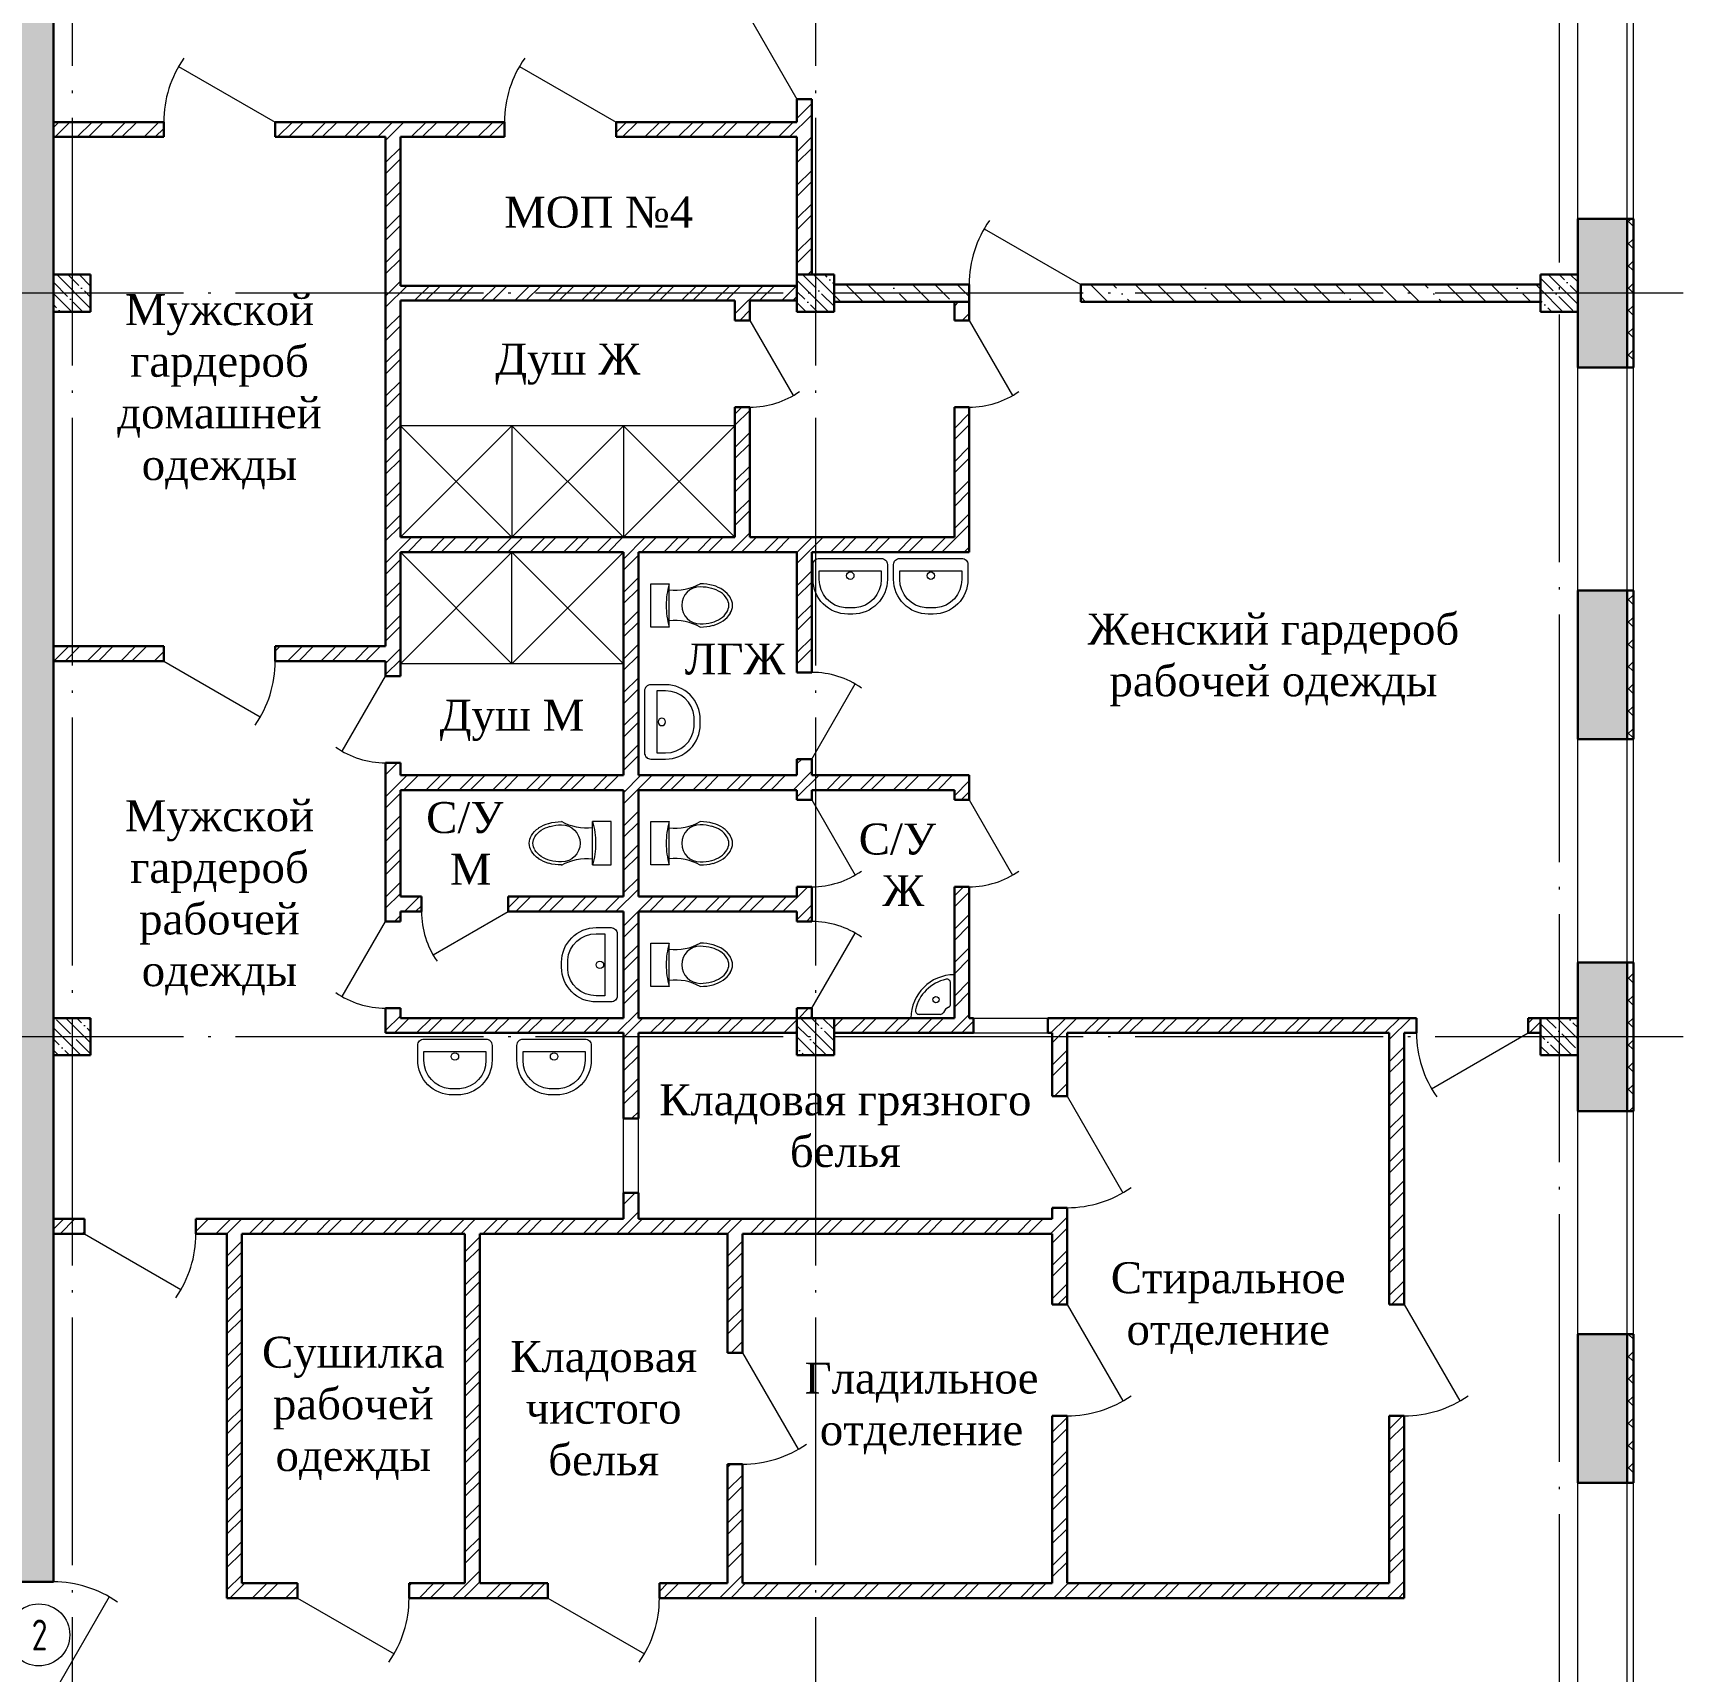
# Model space of a CAD drawing. Extents: x -965262 to 1142518, y -357520 to 71675.
# Drawn here: x -541092 to -527777, y -216479 to -203253 of the extents above; entities that cross this region are included whole.
import ezdxf

# ---------------------------------------------------------------- set-up
doc = ezdxf.new("R2010")
doc.units = 0
doc.header["$LTSCALE"] = 10
doc.linetypes.add('DOTE', pattern=[2.42, 2, -0.2, 0.02, -0.2])
doc.layers.get('0').update_dxf_attribs({"linetype": 'CONTINUOUS', "lineweight": 30})
doc.layers.add('DOTE', color=7, linetype='DOTE', lineweight=9)
doc.styles.get("Standard").update_dxf_attribs({"font": 'isocpeur.ttf', "height": 300})
pattern_1 = [(135, (-631849.92, -214472.12), (-89.80256, -89.80256), []), (135, (-631849.92, -214382.32), (-89.80256, -89.80256), [158.75, -31.75, 0, -31.75])]
pattern_2 = [(135, (-631849.92, -214472.12), (-89.80256, -89.80256), []), (225, (-631849.92, -214472.12), (89.80256, -89.80256), [])]

# ---------------------------------------------------------------- blocks, each defined once
blk = doc.blocks.new('Sink60x45')
at = {"lineweight": 0}
for points in [[(0, -25), (0, 25, -0.414214), (5, 30), (17, 30, -0.414214), (45, 2), (45, -2, -0.414214), (17, -30), (5, -30, -0.414214)], [(10, -25), (10, 25), (17, 25, -0.394978), (40, 4), (40, -4, -0.394978), (17, -25)]]:
    blk.add_lwpolyline(points, format="xyb", close=True, dxfattribs=at)
blk.add_circle((14, 0), 3, dxfattribs=at)
blk = doc.blocks.new('toylet')
at = {"color": 7, "lineweight": 0}
for p, q in [((-81981.65, 9745.6), (-81980.15, 9745.6)), ((-81981.65, 9742.1), (-81981.65, 9745.6)), ((-81980.15, 9743.85), (-81980.15, 9745.6)), ((-81980.15, 9742.1), (-81980.15, 9743.85)), ((-81980.15, 9742.1), (-81981.65, 9742.1))]:
    blk.add_line(p, q, dxfattribs=at)
for centre, radius, start, end in [((-81974.15, 9743.85), 6.25, 163.7398, 171.8699), ((-81979.68, 9749.22), 4.15, 263.4312, 299.1886), ((-81977.65, 9743.85), 1.5, 90, 270), ((-81977.65, 9741.75), 3.85, 74.4217, 90), ((-81977.65, 9741.83), 3.51, 74.883, 90), ((-81977.38, 9742.82), 2.49, 56.8887, 74.883), ((-81977.36, 9742.78), 2.78, 56.0564, 74.4217), ((-81974.15, 9743.85), 6.25, 171.8699, 180), ((-81974.15, 9743.85), 6.25, 180, 188.1301), ((-81976.97, 9743.45), 1.74, 32.4208, 56.8887), ((-81976.92, 9743.43), 1.99, 31.6083, 56.0564), ((-81976.35, 9743.85), 1, 360, 32.4208), ((-81976.35, 9743.85), 1, 327.5792, 360), ((-81976.25, 9743.85), 1.2, 360, 31.6083), ((-81976.25, 9743.85), 1.2, 328.3917, 360), ((-81974.15, 9743.85), 6.25, 188.1301, 196.2602), ((-81979.68, 9738.47), 4.15, 60.8114, 96.5688), ((-81977.65, 9745.86), 3.51, 270, 285.117), ((-81977.38, 9744.87), 2.49, 285.117, 303.1113), ((-81977.36, 9744.91), 2.78, 285.5783, 303.9436), ((-81976.97, 9744.24), 1.74, 303.1113, 327.5792), ((-81976.92, 9744.26), 1.99, 303.9436, 328.3917), ((-81977.65, 9745.95), 3.85, 270, 285.5783)]:
    blk.add_arc(centre, radius, start, end, dxfattribs=at)

msp = doc.modelspace()

# ---------------------------------------------------------------- hatches: boundary and pattern name
at = {"lineweight": 15}
h = msp.add_hatch(dxfattribs=at)
h.set_pattern_fill('ANSI35', color=256, scale=40, style=0)
h.set_pattern_definition([(45, (-963507.88, -163353.68), (-179.60512, 179.60512), []), (45, (-963328.27, -163353.68), (-179.60512, 179.60512), [317.5, -63.5, 0, -63.5])])
h.paths.add_polyline_path([(-540227.1, -198802.1), (-540492.1, -198802.1), (-540492.1, -199202.1), (-540227.1, -199202.1)], flags=17)
h.paths.add_polyline_path([(-539327.1, -198802.1), (-539592.1, -198802.1), (-539592.1, -199202.1), (-539327.1, -199202.1)])
h.paths.add_polyline_path([(-537177.4, -223502.1), (-538377.4, -223502.1), (-538377.4, -223902.1), (-537177.4, -223902.1)])
h.paths.add_polyline_path([(-534177.4, -223502.1), (-534777.4, -223502.1), (-534777.4, -223902.1), (-534177.4, -223902.1)])
h.paths.add_polyline_path([(-540177.4, -223502.1), (-540777.4, -223502.1), (-540777.4, -223902.1), (-540177.4, -223902.1)])
h.paths.add_polyline_path([(-540777.4, -223502.1), (-540927.4, -223502.1), (-540927.4, -223352.1), (-541307.4, -223352.1), (-541307.4, -223902.1), (-540777.4, -223902.1)])
h.paths.add_polyline_path([(-540927.4, -205352.1), (-541307.4, -205352.1), (-541307.4, -211352.1), (-540927.4, -211352.1)])
h.paths.add_polyline_path([(-528227.4, -223352.1), (-528627.4, -223352.1), (-528627.4, -223502.1), (-528777.4, -223502.1), (-528777.4, -223902.1), (-528227.4, -223902.1)])
h.paths.add_polyline_path([(-528227.4, -222752.3), (-528627.4, -222752.3), (-528627.4, -223352.1), (-528227.4, -223352.1)])
h.paths.add_polyline_path([(-528227.4, -219752.3), (-528627.4, -219752.3), (-528627.4, -220952.3), (-528227.4, -220952.3)])
h.paths.add_polyline_path([(-528227.4, -217352.1), (-528627.4, -217352.1), (-528627.4, -217952.3), (-528227.4, -217952.3)])
h.paths.add_polyline_path([(-528227.4, -216752.3), (-528627.4, -216752.3), (-528627.4, -217352.1), (-528227.4, -217352.1)])
h.paths.add_polyline_path([(-528227.4, -213752.3), (-528627.4, -213752.3), (-528627.4, -214952.3), (-528227.4, -214952.3)])
h.paths.add_polyline_path([(-528227.4, -211352.1), (-528627.4, -211352.1), (-528627.4, -211952.3), (-528227.4, -211952.3)])
h.paths.add_polyline_path([(-528227.4, -210752.3), (-528627.4, -210752.3), (-528627.4, -211352.1), (-528227.4, -211352.1)])
h.paths.add_polyline_path([(-528227.4, -207752.3), (-528627.4, -207752.3), (-528627.4, -208952.3), (-528227.4, -208952.3)])
h.paths.add_polyline_path([(-528227.4, -205352.1), (-528627.4, -205352.1), (-528627.4, -205952.3), (-528227.4, -205952.3)])
h.paths.add_polyline_path([(-528227.4, -204752.3), (-528627.4, -204752.3), (-528627.4, -205352.1), (-528227.4, -205352.1)])
h.paths.add_polyline_path([(-528227.4, -201752.3), (-528627.4, -201752.3), (-528627.4, -202952.3), (-528227.4, -202952.3)])
h.paths.add_polyline_path([(-528227.4, -199352.1), (-528627.4, -199352.1), (-528627.4, -199952.3), (-528227.4, -199952.3)])
h.paths.add_polyline_path([(-528227.4, -198802.1), (-528777.4, -198802.1), (-528777.4, -199202.1), (-528627.4, -199202.1), (-528627.4, -199352.1), (-528227.4, -199352.1)])
h.paths.add_polyline_path([(-528777.4, -198802.1), (-529378.2, -198802.1), (-529378.2, -199202.1), (-528777.4, -199202.1)])
h.paths.add_polyline_path([(-531178.2, -198802.1), (-532378.2, -198802.1), (-532378.2, -199202.1), (-531178.2, -199202.1)])
h.paths.add_polyline_path([(-534178.2, -198802.1), (-534777.4, -198802.1), (-534777.4, -199202.1), (-534178.2, -199202.1)])
h.paths.add_polyline_path([(-534777.4, -198802.1), (-539327.1, -198802.1), (-539327.1, -199202.1), (-534777.4, -199202.1)])
h.paths.add_polyline_path([(-540227.1, -198802.1), (-540777.4, -198802.1), (-540777.4, -199202.1), (-540227.1, -199202.1)])
h.paths.add_polyline_path([(-540777.4, -198802.1), (-541307.4, -198802.1), (-541307.4, -199352.1), (-540927.4, -199352.1), (-540927.4, -199202.1), (-540777.4, -199202.1)])
h.paths.add_polyline_path([(-540927.4, -199352.1), (-541307.4, -199352.1), (-541307.4, -205352.1), (-540927.4, -205352.1)])
h.paths.add_polyline_path([(-534777.4, -223502.1), (-535377.4, -223502.1), (-535377.4, -223902.1), (-534777.4, -223902.1)])
h.paths.add_polyline_path([(-531177.4, -223902.1), (-531177.4, -223502.1), (-532377.4, -223502.1), (-532377.4, -223902.1)])
h.paths.add_polyline_path([(-529377.4, -223502.1), (-529377.4, -223902.1), (-528777.4, -223902.1), (-528777.4, -223502.1)])
h.paths.add_polyline_path([(-541307.4, -215752), (-540927.4, -215751.9), (-540927.4, -211352.1), (-541307.4, -211352.1)])
h.paths.add_polyline_path([(-540927.4, -216651.9), (-541307.4, -216652.1), (-541307.4, -217352.1), (-540927.4, -217352.1)])
h.paths.add_polyline_path([(-540927.4, -218931.7), (-541307.4, -218931.7), (-541307.4, -223352.1), (-540927.4, -223352.1)])
h.paths.add_polyline_path([(-541307.4, -218031.7), (-540927.4, -218031.7), (-540927.4, -217352.1), (-541307.4, -217352.1)])
h.paths.add_polyline_path([(-537177.4, -199202.1), (-535377.4, -199202.1), (-535377.4, -198802.1), (-537177.4, -198802.1)])
h = msp.add_hatch(dxfattribs=at)
h.set_pattern_fill('ANSI32', color=1, scale=20, style=0)
h.set_pattern_definition([(45, (-1378181, -304977.83), (-134.70384, 134.70384), []), (45, (-1378091.2, -304977.83), (-134.70384, 134.70384), [])])
h.paths.add_polyline_path([(-536377.4, -217292.1), (-536486.2, -217292.1), (-536486.2, -217412.1), (-536377.4, -217412.1)], flags=17)
h.paths.add_polyline_path([(-528927.4, -205282.1), (-532637.4, -205282.1), (-532637.4, -205422.1), (-528927.4, -205422.1)], flags=17)
h.paths.add_polyline_path([(-533537.4, -205282.1), (-534627.4, -205282.1), (-534627.4, -205422.1), (-533537.4, -205422.1)], flags=16)
h.paths.add_polyline_path([(-533857.4, -217282.1), (-534627.4, -217282.1), (-534627.4, -217422.1), (-533857.4, -217422.1)], flags=17)
h.paths.add_polyline_path([(-530902.4, -217282.1), (-532957.4, -217282.1), (-532957.4, -217422.1), (-530902.4, -217422.1)], flags=17)
h.paths.add_polyline_path([(-528927.4, -217282.1), (-530002.4, -217282.1), (-530002.4, -217422.1), (-528927.4, -217422.1)], flags=17)
h.paths.add_polyline_path([(-534807.4, -211122.1), (-534927.4, -211122.1), (-534927.4, -211202.1), (-534807.4, -211202.1)], flags=17)
h.paths.add_polyline_path([(-540037.4, -203972.1), (-540927.4, -203972.1), (-540927.4, -204092.1), (-540037.4, -204092.1)])
h.paths.add_polyline_path([(-537287.4, -203972.1), (-539137.4, -203972.1), (-539137.4, -204092.1), (-538247.4, -204092.1), (-538247.4, -208202.1), (-539137.4, -208202.1), (-539137.4, -208322.1), (-538247.4, -208322.1), (-538247.4, -208442.1), (-538127.4, -208442.1), (-538127.4, -207442.1), (-536327.4, -207442.1), (-536327.4, -209242.1), (-538127.4, -209242.1), (-538127.4, -209142.1), (-538247.4, -209142.1), (-538247.4, -210422.1), (-538127.4, -210422.1), (-538127.4, -210342.1), (-537957.4, -210342.1), (-537957.4, -210222.1), (-538127.4, -210222.1), (-538127.4, -209362.1), (-536327.4, -209362.1), (-536327.4, -210222.1), (-537257.4, -210222.1), (-537257.4, -210342.1), (-536327.4, -210342.1), (-536327.4, -211202.1), (-538127.4, -211202.1), (-538127.4, -211122.1), (-538247.4, -211122.1), (-538247.4, -211322.1), (-536327.4, -211322.1), (-536327.4, -212012.1), (-536207.4, -212012.1), (-536207.4, -211322.1), (-534927.4, -211322.1), (-534927.4, -211202.1), (-536207.4, -211202.1), (-536207.4, -210342.1), (-534927.4, -210342.1), (-534927.4, -210422.1), (-534807.4, -210422.1), (-534807.4, -210142.1), (-534927.4, -210142.1), (-534927.4, -210222.1), (-536207.4, -210222.1), (-536207.4, -209362.1), (-534927.4, -209362.1), (-534927.4, -209442.1), (-534807.4, -209442.1), (-534807.4, -209362.1), (-533657.4, -209362.1), (-533657.4, -209442.1), (-533537.4, -209442.1), (-533537.4, -209242.1), (-534807.4, -209242.1), (-534807.4, -209112.1), (-534927.4, -209112.1), (-534927.4, -209242.1), (-536207.4, -209242.1), (-536207.4, -207442.1), (-534927.4, -207442.1), (-534927.4, -208412.1), (-534807.4, -208412.1), (-534807.4, -207442.1), (-533537.4, -207442.1), (-533537.4, -206272.1), (-533657.4, -206272.1), (-533657.4, -207322.1), (-535307.4, -207322.1), (-535307.4, -206272.1), (-535427.4, -206272.1), (-535427.4, -207322.1), (-538127.4, -207322.1), (-538127.4, -205412.1), (-535427.4, -205412.1), (-535427.4, -205572.1), (-535307.4, -205572.1), (-535307.4, -205412.1), (-534927.4, -205412.1), (-534927.4, -205292.1), (-538127.4, -205292.1), (-538127.4, -204092.1), (-537287.4, -204092.1)])
h.paths.add_polyline_path([(-540037.4, -208202.1), (-540927.4, -208202.1), (-540927.4, -208322.1), (-540037.4, -208322.1)])
h.paths.add_polyline_path([(-533502.4, -211202.1), (-533537.4, -211202.1), (-533537.4, -210142.1), (-533657.4, -210142.1), (-533657.4, -211202.1), (-534627.4, -211202.1), (-534627.4, -211322.1), (-533502.4, -211322.1)])
h.paths.add_polyline_path([(-529927.4, -211202.1), (-532902.4, -211202.1), (-532902.4, -211322.1), (-532867.4, -211322.1), (-532867.4, -211832.1), (-532747.4, -211832.1), (-532747.4, -211322.1), (-530147.4, -211322.1), (-530147.4, -213512.1), (-530027.4, -213512.1), (-530027.4, -211322.1), (-529927.4, -211322.1)])
h.paths.add_polyline_path([(-528927.4, -211202.1), (-529027.4, -211202.1), (-529027.4, -211322.1), (-528927.4, -211322.1)])
h.paths.add_polyline_path([(-532747.4, -212732.1), (-532867.4, -212732.1), (-532867.4, -212822.1), (-536207.4, -212822.1), (-536207.4, -212612.1), (-536327.4, -212612.1), (-536327.4, -212822.1), (-539777.4, -212822.1), (-539777.4, -212942.1), (-539527.4, -212942.1), (-539527.4, -215882.1), (-538957.4, -215882.1), (-538957.4, -215762.1), (-539407.4, -215762.1), (-539407.4, -212942.1), (-537607.4, -212942.1), (-537607.4, -215762.1), (-538057.4, -215762.1), (-538057.4, -215882.1), (-536937.4, -215882.1), (-536937.4, -215762.1), (-537487.4, -215762.1), (-537487.4, -212942.1), (-535487.4, -212942.1), (-535487.4, -213902.1), (-535367.4, -213902.1), (-535367.4, -212942.1), (-532867.4, -212942.1), (-532867.4, -213512.1), (-532747.4, -213512.1)])
h.paths.add_polyline_path([(-540677.4, -212822.1), (-540927.4, -212822.1), (-540927.4, -212942.1), (-540677.4, -212942.1)])
h.paths.add_polyline_path([(-530027.4, -214412.1), (-530147.4, -214412.1), (-530147.4, -215762.1), (-532747.4, -215762.1), (-532747.4, -214412.1), (-532867.4, -214412.1), (-532867.4, -215762.1), (-535367.4, -215762.1), (-535367.4, -214802.1), (-535487.4, -214802.1), (-535487.4, -215762.1), (-536037.4, -215762.1), (-536037.4, -215882.1), (-530027.4, -215882.1)])
h.paths.add_polyline_path([(-537717.4, -217502.1), (-537837.4, -217502.1), (-537837.4, -223202.1), (-537717.4, -223202.1)])
h.paths.add_polyline_path([(-537927.4, -217292.1), (-540627.4, -217292.1), (-540627.4, -217412.1), (-537927.4, -217412.1)])
h.paths.add_polyline_path([(-536377.4, -217292.1), (-537627.4, -217292.1), (-537627.4, -217412.1), (-536377.4, -217412.1)])
h.paths.add_polyline_path([(-534927.4, -217292.1), (-535177.4, -217292.1), (-535177.4, -217412.1), (-534927.4, -217412.1)])
h.paths.add_polyline_path([(-533857.4, -217282.1), (-534627.4, -217282.1), (-534627.4, -217422.1), (-533857.4, -217422.1)], flags=17)
h.paths.add_polyline_path([(-534717.4, -217502.1), (-534837.4, -217502.1), (-534837.4, -223202.1), (-534717.4, -223202.1)])
h.paths.add_polyline_path([(-530902.4, -217282.1), (-532957.4, -217282.1), (-532957.4, -217422.1), (-530902.4, -217422.1)], flags=17)
h.paths.add_polyline_path([(-531977.4, -217422.1), (-532097.4, -217422.1), (-532097.4, -223502.1), (-531977.4, -223502.1)])
h.paths.add_polyline_path([(-528927.4, -217282.1), (-530002.4, -217282.1), (-530002.4, -217422.1), (-528927.4, -217422.1)], flags=17)
h.paths.add_polyline_path([(-534807.4, -199502.1), (-534927.4, -199502.1), (-534927.4, -202887.1), (-534807.4, -202887.1)])
h.paths.add_polyline_path([(-534807.4, -203787.1), (-534927.4, -203787.1), (-534927.4, -203972.1), (-536387.4, -203972.1), (-536387.4, -204092.1), (-534927.4, -204092.1), (-534927.4, -205202.1), (-534807.4, -205202.1)])
h.paths.add_polyline_path([(-528927.4, -205282.1), (-532637.4, -205282.1), (-532637.4, -205422.1), (-528927.4, -205422.1)], flags=17)
h.paths.add_polyline_path([(-533537.4, -205282.1), (-534627.4, -205282.1), (-534627.4, -205422.1), (-533537.4, -205422.1)], flags=17)
h.paths.add_polyline_path([(-533537.4, -205422.1), (-533657.4, -205422.1), (-533657.4, -205572.1), (-533537.4, -205572.1)], flags=17)
h = msp.add_hatch(dxfattribs=at)
h.set_pattern_fill('ANSI37', color=256, scale=40, angle=90, style=0)
h.set_pattern_definition(pattern_2)
h.paths.add_polyline_path([(-528177.4, -204752.1), (-528227.4, -204752.1), (-528227.4, -205952.3), (-528177.4, -205952.3)])
h = msp.add_hatch(dxfattribs=at)
h.set_pattern_fill('ANSI35', color=256, scale=20, angle=90, style=0)
h.set_pattern_definition(pattern_1)
h.paths.add_polyline_path([(-540777.4, -205202.1), (-540927.4, -205202.1), (-540927.4, -205352.1), (-540777.4, -205352.1)])
h.paths.add_polyline_path([(-540777.4, -205352.1), (-540927.4, -205352.1), (-540927.4, -205502.1), (-540777.4, -205502.1)])
h.paths.add_polyline_path([(-540627.4, -205352.1), (-540777.4, -205352.1), (-540777.4, -205502.1), (-540627.4, -205502.1)])
h.paths.add_polyline_path([(-540627.4, -205202.1), (-540777.4, -205202.1), (-540777.4, -205352.1), (-540627.4, -205352.1)])
h = msp.add_hatch(dxfattribs=at)
h.set_pattern_fill('ANSI35', color=256, scale=20, angle=90, style=0)
h.set_pattern_definition(pattern_1)
h.paths.add_polyline_path([(-534777.4, -205202.1), (-534927.4, -205202.1), (-534927.4, -205352.1), (-534777.4, -205352.1)])
h.paths.add_polyline_path([(-534777.4, -205352.1), (-534927.4, -205352.1), (-534927.4, -205502.1), (-534777.4, -205502.1)])
h.paths.add_polyline_path([(-534627.4, -205352.1), (-534777.4, -205352.1), (-534777.4, -205502.1), (-534627.4, -205502.1)])
h.paths.add_polyline_path([(-534627.4, -205202.1), (-534777.4, -205202.1), (-534777.4, -205352.1), (-534627.4, -205352.1)])
h = msp.add_hatch(dxfattribs=at)
h.set_pattern_fill('ANSI35', color=256, scale=40, angle=90)
h.set_pattern_definition([(135, (-631849.92, -214472.12), (-179.6051, -179.6051), []), (135, (-631849.92, -214292.52), (-179.6051, -179.6051), [317.5, -63.5, 0, -63.5])])
h.paths.add_polyline_path([(-534627.4, -205282.1), (-534627.4, -205422.1), (-533537.4, -205422.1), (-533537.4, -205282.1)])
h.paths.add_polyline_path([(-532637.4, -205282.1), (-532637.4, -205422.1), (-528927.4, -205422.1), (-528927.4, -205282.1)])
h = msp.add_hatch(dxfattribs=at)
h.set_pattern_fill('ANSI35', color=256, scale=20, angle=90, style=0)
h.set_pattern_definition(pattern_1)
h.paths.add_polyline_path([(-528777.4, -205202.1), (-528927.4, -205202.1), (-528927.4, -205352.1), (-528777.4, -205352.1)])
h.paths.add_polyline_path([(-528777.4, -205352.1), (-528927.4, -205352.1), (-528927.4, -205502.1), (-528777.4, -205502.1)])
h.paths.add_polyline_path([(-528627.4, -205352.1), (-528777.4, -205352.1), (-528777.4, -205502.1), (-528627.4, -205502.1)])
h.paths.add_polyline_path([(-528627.4, -205202.1), (-528777.4, -205202.1), (-528777.4, -205352.1), (-528627.4, -205352.1)])
h = msp.add_hatch(dxfattribs=at)
h.set_pattern_fill('ANSI37', color=256, scale=40, angle=90, style=0)
h.set_pattern_definition(pattern_2)
h.paths.add_polyline_path([(-528177.4, -207752.1), (-528227.4, -207752.1), (-528227.4, -208952.3), (-528177.4, -208952.3)])
h = msp.add_hatch(dxfattribs=at)
h.set_pattern_fill('ANSI37', color=256, scale=40, angle=90, style=0)
h.set_pattern_definition(pattern_2)
h.paths.add_polyline_path([(-528177.4, -210752.1), (-528227.4, -210752.1), (-528227.4, -211952.3), (-528177.4, -211952.3)])
h = msp.add_hatch(dxfattribs=at)
h.set_pattern_fill('ANSI35', color=256, scale=20, angle=90, style=0)
h.set_pattern_definition(pattern_1)
h.paths.add_polyline_path([(-540777.4, -211202.1), (-540927.4, -211202.1), (-540927.4, -211352.1), (-540777.4, -211352.1)])
h.paths.add_polyline_path([(-540777.4, -211352.1), (-540927.4, -211352.1), (-540927.4, -211502.1), (-540777.4, -211502.1)])
h.paths.add_polyline_path([(-540627.4, -211352.1), (-540777.4, -211352.1), (-540777.4, -211502.1), (-540627.4, -211502.1)])
h.paths.add_polyline_path([(-540627.4, -211202.1), (-540777.4, -211202.1), (-540777.4, -211352.1), (-540627.4, -211352.1)])
h = msp.add_hatch(dxfattribs=at)
h.set_pattern_fill('ANSI35', color=256, scale=20, angle=90, style=0)
h.set_pattern_definition(pattern_1)
h.paths.add_polyline_path([(-534777.4, -211202.1), (-534927.4, -211202.1), (-534927.4, -211352.1), (-534777.4, -211352.1)])
h.paths.add_polyline_path([(-534777.4, -211352.1), (-534927.4, -211352.1), (-534927.4, -211502.1), (-534777.4, -211502.1)])
h.paths.add_polyline_path([(-534627.4, -211352.1), (-534777.4, -211352.1), (-534777.4, -211502.1), (-534627.4, -211502.1)])
h.paths.add_polyline_path([(-534627.4, -211202.1), (-534777.4, -211202.1), (-534777.4, -211352.1), (-534627.4, -211352.1)])
h = msp.add_hatch(dxfattribs=at)
h.set_pattern_fill('ANSI35', color=256, scale=20, angle=90, style=0)
h.set_pattern_definition(pattern_1)
h.paths.add_polyline_path([(-528777.4, -211202.1), (-528927.4, -211202.1), (-528927.4, -211352.1), (-528777.4, -211352.1)])
h.paths.add_polyline_path([(-528777.4, -211352.1), (-528927.4, -211352.1), (-528927.4, -211502.1), (-528777.4, -211502.1)])
h.paths.add_polyline_path([(-528627.4, -211352.1), (-528777.4, -211352.1), (-528777.4, -211502.1), (-528627.4, -211502.1)])
h.paths.add_polyline_path([(-528627.4, -211202.1), (-528777.4, -211202.1), (-528777.4, -211352.1), (-528627.4, -211352.1)])
h = msp.add_hatch(dxfattribs=at)
h.set_pattern_fill('ANSI37', color=256, scale=40, angle=90, style=0)
h.set_pattern_definition(pattern_2)
h.paths.add_polyline_path([(-528177.4, -213752.1), (-528227.4, -213752.1), (-528227.4, -214952.3), (-528177.4, -214952.3)])

# ---------------------------------------------------------------- linework, layer by layer
at = {"lineweight": 30}
for p, q in [((-540927.4, -215751.9, -4711.1), (-540927.4, -199202.1, -4711.1)), ((-528627.4, -204752.3, -4711.1), (-528627.4, -205952.3, -4711.1)), ((-528177.4, -204752.3, -2902.6), (-528627.4, -204752.3, -4711.1)), ((-528227.4, -205952.3, -4711.1), (-528227.4, -204752.3, -4711.1)), ((-540927.4, -205202.1, -4711.1), (-540927.4, -205502.1, -4711.1)), ((-540627.4, -205202.1, -4711.1), (-540927.4, -205202.1, -4711.1)), ((-540627.4, -205502.1, -4711.1), (-540627.4, -205202.1, -4711.1)), ((-534927.4, -205202.1, -4711.1), (-534927.4, -205502.1, -4711.1)), ((-534627.4, -205202.1, -4711.1), (-534927.4, -205202.1, -4711.1)), ((-534927.4, -205202.1, -4711.1), (-534927.4, -205502.1, -4711.1)), ((-534627.4, -205202.1, -4711.1), (-534927.4, -205202.1, -4711.1)), ((-534627.4, -205502.1, -4711.1), (-534627.4, -205202.1, -4711.1)), ((-534627.4, -205502.1, -4711.1), (-534627.4, -205202.1, -4711.1)), ((-528927.4, -205202.1, -4711.1), (-528927.4, -205502.1, -4711.1)), ((-528627.4, -205202.1, -4711.1), (-528927.4, -205202.1, -4711.1)), ((-528627.4, -205502.1, -4711.1), (-528627.4, -205202.1, -4711.1)), ((-540927.4, -205502.1, -4711.1), (-540627.4, -205502.1, -4711.1)), ((-534927.4, -205502.1, -4711.1), (-534627.4, -205502.1, -4711.1)), ((-534927.4, -205502.1, -4711.1), (-534627.4, -205502.1, -4711.1)), ((-528927.4, -205502.1, -4711.1), (-528627.4, -205502.1, -4711.1)), ((-528627.4, -205952.3, -4711.1), (-528177.4, -205952.3, -2902.6)), ((-528627.4, -207752.3, -4711.1), (-528627.4, -208952.3, -4711.1)), ((-528177.4, -207752.3, -2902.6), (-528627.4, -207752.3, -4711.1)), ((-528227.4, -208952.3, -4711.1), (-528227.4, -207752.3, -4711.1)), ((-528627.4, -208952.3, -4711.1), (-528177.4, -208952.3, -4711.1)), ((-528627.4, -210752.3, -4711.1), (-528627.4, -211952.3, -4711.1)), ((-528177.4, -210752.3, -2902.6), (-528627.4, -210752.3, -4711.1)), ((-528227.4, -211952.3, -4711.1), (-528227.4, -210752.3, -4711.1)), ((-540927.4, -211202.1, -4711.1), (-540927.4, -211502.1, -4711.1)), ((-540627.4, -211202.1, -4711.1), (-540927.4, -211202.1, -4711.1)), ((-540627.4, -211502.1, -4711.1), (-540627.4, -211202.1, -4711.1)), ((-534927.4, -211202.1, -4711.1), (-534927.4, -211502.1, -4711.1)), ((-534627.4, -211202.1, -4711.1), (-534927.4, -211202.1, -4711.1)), ((-534627.4, -211502.1, -4711.1), (-534627.4, -211202.1, -4711.1)), ((-528927.4, -211202.1, -4711.1), (-528927.4, -211502.1, -4711.1)), ((-528627.4, -211202.1, -4711.1), (-528927.4, -211202.1, -4711.1)), ((-528627.4, -211502.1, -4711.1), (-528627.4, -211202.1, -4711.1)), ((-540927.4, -211502.1, -4711.1), (-540627.4, -211502.1, -4711.1)), ((-534927.4, -211502.1, -4711.1), (-534627.4, -211502.1, -4711.1)), ((-528927.4, -211502.1, -4711.1), (-528627.4, -211502.1, -4711.1)), ((-528627.4, -211952.3, -4711.1), (-528177.4, -211952.3, -2902.6)), ((-528627.4, -213752.3, -4711.1), (-528627.4, -214952.3, -4711.1)), ((-528177.4, -213752.3, -2902.6), (-528627.4, -213752.3, -4711.1)), ((-528227.4, -214952.3, -4711.1), (-528227.4, -213752.3, -4711.1)), ((-528627.4, -214952.3, -4711.1), (-528177.4, -214952.3, -2902.6))]:
    msp.add_line(p, q, dxfattribs=at)
at = {"lineweight": 15}
for p, q in [((-535377.4, -203007.7, -4711.1), (-534927.4, -203787.1, -4711.1)), ((-528627.4, -204752.3, -4711.1), (-528627.4, -202952.3, -4711.1)), ((-528227.4, -204752.3, -4711.1), (-528227.4, -202952.3, -4711.1)), ((-528177.4, -204752.3, -2902.6), (-528177.4, -202952.3, -2902.6)), ((-539916.8, -203522.1, -4711.1), (-539137.4, -203972.1, -4711.1)), ((-537166.8, -203522.1, -4711.1), (-536387.4, -203972.1, -4711.1)), ((-533416.8, -204832.1, -4711.1), (-532637.4, -205282.1, -4711.1)), ((-535307.4, -205572.1, -4711.1), (-534957.4, -206178.3, -4711.1)), ((-533537.4, -205572.1, -4711.1), (-533187.4, -206178.3, -4711.1)), ((-528627.4, -207752.3, -4711.1), (-528627.4, -205952.3, -4711.1)), ((-528227.4, -207752.3, -4711.1), (-528227.4, -205952.3, -4711.1)), ((-528177.4, -207752.3, -2902.6), (-528177.4, -205952.3, -2902.6)), ((-535427.4, -206422.1, -4711.1), (-538127.4, -206422.1, -4711.1)), ((-538127.4, -206422.1, -4711.1), (-537227.4, -207322.1, -4711.1)), ((-537227.4, -206422.1, -4711.1), (-538127.4, -207322.1, -4711.1)), ((-537227.4, -206422.1, -4711.1), (-537227.4, -207322.1, -4711.1)), ((-537227.4, -206422.1, -4711.1), (-536327.4, -207322.1, -4711.1)), ((-536327.4, -206422.1, -4711.1), (-537227.4, -207322.1, -4711.1)), ((-536327.4, -206422.1, -4711.1), (-536327.4, -207322.1, -4711.1)), ((-536327.4, -206422.1, -4711.1), (-535427.4, -207322.1, -4711.1)), ((-535427.4, -206422.1, -4711.1), (-536327.4, -207322.1, -4711.1)), ((-538127.4, -207442.1, -4711.1), (-537227.4, -208342.1, -4711.1)), ((-537227.4, -207442.1, -4711.1), (-538127.4, -208342.1, -4711.1)), ((-537227.4, -208342.1, -4711.1), (-537227.4, -207442.1, -4711.1)), ((-537227.4, -207442.1, -4711.1), (-536327.4, -208342.1, -4711.1)), ((-536327.4, -207442.1, -4711.1), (-537227.4, -208342.1, -4711.1)), ((-540037.4, -208322.1, -4711.1), (-539258, -208772.1, -4711.1)), ((-536327.4, -208342.1, -4711.1), (-538127.4, -208342.1, -4711.1)), ((-538597.4, -209048.3, -4711.1), (-538247.4, -208442.1, -4711.1)), ((-534807.4, -209112.1, -4711.1), (-534457.4, -208505.9, -4711.1)), ((-528627.4, -210752.3, -4711.1), (-528627.4, -208952.3, -4711.1)), ((-528227.4, -210752.3, -4711.1), (-528227.4, -208952.3, -4711.1)), ((-528177.4, -210752.3, -4711.1), (-528177.4, -208952.3, -4711.1)), ((-534807.4, -209442.1, -4711.1), (-534457.4, -210048.3, -4711.1)), ((-533537.4, -209442.1, -4711.1), (-533187.4, -210048.3, -4711.1)), ((-537863.6, -210692.1, -4711.1), (-537257.4, -210342.1, -4711.1)), ((-538597.4, -211028.3, -4711.1), (-538247.4, -210422.1, -4711.1)), ((-534807.4, -211122.1, -4711.1), (-534457.4, -210515.9, -4711.1)), ((-533687.4, -211086.8, -4711.1), (-533687.4, -210918.4, -4711.1)), ((-529806.8, -211772.1, -4711.1), (-529027.4, -211322.1, -4711.1)), ((-532747.4, -211832.1, -4711.1), (-532297.4, -212611.5, -4711.1)), ((-528627.4, -213752.3, -4711.1), (-528627.4, -211952.3, -4711.1)), ((-528227.4, -213752.3, -4711.1), (-528227.4, -211952.3, -4711.1)), ((-528177.4, -213752.3, -2902.6), (-528177.4, -211952.3, -2902.6)), ((-540677.4, -212942.1, -4711.1), (-539898, -213392.1, -4711.1)), ((-532747.4, -213512.1, -4711.1), (-532297.4, -214291.5, -4711.1)), ((-530027.4, -213512.1, -4711.1), (-529577.4, -214291.5, -4711.1)), ((-535367.4, -213902.1, -4711.1), (-534917.4, -214681.5, -4711.1)), ((-528627.4, -216752.3, -4711.1), (-528627.4, -214952.3, -4711.1)), ((-528227.4, -216752.3, -4711.1), (-528227.4, -214952.3, -4711.1)), ((-528177.4, -216752.3, -2902.6), (-528177.4, -214952.3, -2902.6)), ((-540477.3, -215872.3, -4711.1), (-540927.1, -216651.9, -4711.1)), ((-538957.4, -215882.1, -4711.1), (-538178, -216332.1, -4711.1)), ((-536937.4, -215882.1, -4711.1), (-536158, -216332.1, -4711.1))]:
    msp.add_line(p, q, dxfattribs=at)
at = {"color": 1}
for p, q in [((-534927.4, -203972.1, -4711.1), (-534927.4, -203787.1, -4711.1)), ((-534927.4, -203787.1, -4711.1), (-534807.4, -203787.1, -4711.1)), ((-534807.4, -205202.1, -4711.1), (-534807.4, -203787.1, -4711.1)), ((-540037.4, -203972.1, -4711.1), (-540927.4, -203972.1, -4711.1)), ((-540927.4, -203972.1, -4711.1), (-540927.4, -204092.1, -4711.1)), ((-540037.4, -204092.1, -4711.1), (-540037.4, -203972.1, -4711.1)), ((-537287.4, -203972.1, -4711.1), (-539137.4, -203972.1, -4711.1)), ((-539137.4, -204092.1, -4711.1), (-539137.4, -203972.1, -4711.1)), ((-537287.4, -204092.1, -4711.1), (-537287.4, -203972.1, -4711.1)), ((-534927.4, -203972.1, -4711.1), (-536387.4, -203972.1, -4711.1)), ((-536387.4, -204092.1, -4711.1), (-536387.4, -203972.1, -4711.1)), ((-540037.4, -204092.1, -4711.1), (-540927.4, -204092.1, -4711.1)), ((-538247.4, -204092.1, -4711.1), (-539137.4, -204092.1, -4711.1)), ((-538247.4, -204092.1, -4711.1), (-538247.4, -208202.1, -4711.1)), ((-537287.4, -204092.1, -4711.1), (-538127.4, -204092.1, -4711.1)), ((-538127.4, -205292.1, -4711.1), (-538127.4, -204092.1, -4711.1)), ((-534927.4, -204092.1, -4711.1), (-536387.4, -204092.1, -4711.1)), ((-534927.4, -205202.1, -4711.1), (-534927.4, -204092.1, -4711.1)), ((-534927.4, -205292.1, -4711.1), (-538127.4, -205292.1, -4711.1)), ((-534927.4, -205202.1, -4711.1), (-534807.4, -205202.1, -4711.1)), ((-534927.4, -205292.1, -4711.1), (-534927.4, -205412.1, -4711.1)), ((-535427.4, -205412.1, -4711.1), (-538127.4, -205412.1, -4711.1)), ((-538127.4, -205412.1, -4711.1), (-538127.4, -207322.1, -4711.1)), ((-535427.4, -205412.1, -4711.1), (-535427.4, -205572.1, -4711.1)), ((-535307.4, -205412.1, -4711.1), (-535307.4, -205572.1, -4711.1)), ((-534927.4, -205412.1, -4711.1), (-535307.4, -205412.1, -4711.1)), ((-533657.4, -205572.1, -4711.1), (-533657.4, -205422.1, -4711.1)), ((-533657.4, -205422.1, -4711.1), (-533537.4, -205422.1, -4711.1)), ((-533537.4, -205572.1, -4711.1), (-533537.4, -205422.1, -4711.1)), ((-535427.4, -205572.1, -4711.1), (-535307.4, -205572.1, -4711.1)), ((-533657.4, -205572.1, -4711.1), (-533537.4, -205572.1, -4711.1)), ((-535427.4, -206272.1, -4711.1), (-535427.4, -207322.1, -4711.1)), ((-535427.4, -206272.1, -4711.1), (-535307.4, -206272.1, -4711.1)), ((-535307.4, -206272.1, -4711.1), (-535307.4, -207322.1, -4711.1)), ((-533657.4, -207322.1, -4711.1), (-533657.4, -206272.1, -4711.1)), ((-533657.4, -206272.1, -4711.1), (-533537.4, -206272.1, -4711.1)), ((-533537.4, -207442.1, -4711.1), (-533537.4, -206272.1, -4711.1)), ((-535427.4, -207322.1, -4711.1), (-538127.4, -207322.1, -4711.1)), ((-538127.4, -207442.1, -4711.1), (-538127.4, -208442.1, -4711.1)), ((-536327.4, -207442.1, -4711.1), (-538127.4, -207442.1, -4711.1)), ((-536327.4, -207442.1, -4711.1), (-536327.4, -209242.1, -4711.1)), ((-536207.4, -207442.1, -4711.1), (-536207.4, -209242.1, -4711.1)), ((-534927.4, -207442.1, -4711.1), (-536207.4, -207442.1, -4711.1)), ((-533657.4, -207322.1, -4711.1), (-535307.4, -207322.1, -4711.1)), ((-534927.4, -207442.1, -4711.1), (-534927.4, -208412.1, -4711.1)), ((-534807.4, -207442.1, -4711.1), (-534807.4, -208412.1, -4711.1)), ((-533537.4, -207442.1, -4711.1), (-534807.4, -207442.1, -4711.1)), ((-540037.4, -208202.1, -4711.1), (-540927.4, -208202.1, -4711.1)), ((-540927.4, -208202.1, -4711.1), (-540927.4, -208322.1, -4711.1)), ((-540037.4, -208322.1, -4711.1), (-540037.4, -208202.1, -4711.1)), ((-538247.4, -208202.1, -4711.1), (-539137.4, -208202.1, -4711.1)), ((-539137.4, -208322.1, -4711.1), (-539137.4, -208202.1, -4711.1)), ((-540037.4, -208322.1, -4711.1), (-540927.4, -208322.1, -4711.1)), ((-538247.4, -208322.1, -4711.1), (-539137.4, -208322.1, -4711.1)), ((-538247.4, -208322.1, -4711.1), (-538247.4, -208442.1, -4711.1)), ((-538127.4, -208442.1, -4711.1), (-538247.4, -208442.1, -4711.1)), ((-534927.4, -208412.1, -4711.1), (-534807.4, -208412.1, -4711.1)), ((-538247.4, -209142.1, -4711.1), (-538247.4, -210422.1, -4711.1)), ((-538127.4, -209142.1, -4711.1), (-538247.4, -209142.1, -4711.1)), ((-538127.4, -209142.1, -4711.1), (-538127.4, -209242.1, -4711.1)), ((-534927.4, -209112.1, -4711.1), (-534927.4, -209242.1, -4711.1)), ((-534927.4, -209112.1, -4711.1), (-534807.4, -209112.1, -4711.1)), ((-534807.4, -209112.1, -4711.1), (-534807.4, -209242.1, -4711.1)), ((-538127.4, -209242.1, -4711.1), (-536327.4, -209242.1, -4711.1)), ((-534927.4, -209242.1, -4711.1), (-536207.4, -209242.1, -4711.1)), ((-533537.4, -209242.1, -4711.1), (-534807.4, -209242.1, -4711.1)), ((-533537.4, -209442.1, -4711.1), (-533537.4, -209242.1, -4711.1)), ((-538127.4, -209362.1, -4711.1), (-536327.4, -209362.1, -4711.1)), ((-538127.4, -209362.1, -4711.1), (-538127.4, -210222.1, -4711.1)), ((-536327.4, -209362.1, -4711.1), (-536327.4, -210222.1, -4711.1)), ((-536207.4, -209362.1, -4711.1), (-536207.4, -210222.1, -4711.1)), ((-534927.4, -209362.1, -4711.1), (-536207.4, -209362.1, -4711.1)), ((-534927.4, -209362.1, -4711.1), (-534927.4, -209442.1, -4711.1)), ((-533657.4, -209362.1, -4711.1), (-534807.4, -209362.1, -4711.1)), ((-534807.4, -209362.1, -4711.1), (-534807.4, -209442.1, -4711.1)), ((-533657.4, -209442.1, -4711.1), (-533657.4, -209362.1, -4711.1)), ((-534927.4, -209442.1, -4711.1), (-534807.4, -209442.1, -4711.1)), ((-533657.4, -209442.1, -4711.1), (-533537.4, -209442.1, -4711.1)), ((-538127.4, -210222.1, -4711.1), (-537957.4, -210222.1, -4711.1)), ((-537957.4, -210222.1, -4711.1), (-537957.4, -210342.1, -4711.1)), ((-537257.4, -210222.1, -4711.1), (-536327.4, -210222.1, -4711.1)), ((-537257.4, -210222.1, -4711.1), (-537257.4, -210342.1, -4711.1)), ((-534927.4, -210222.1, -4711.1), (-536207.4, -210222.1, -4711.1)), ((-534927.4, -210142.1, -4711.1), (-534927.4, -210222.1, -4711.1)), ((-534927.4, -210142.1, -4711.1), (-534807.4, -210142.1, -4711.1)), ((-534807.4, -210142.1, -4711.1), (-534807.4, -210422.1, -4711.1)), ((-533657.4, -211202.1, -4711.1), (-533657.4, -210142.1, -4711.1)), ((-533657.4, -210142.1, -4711.1), (-533537.4, -210142.1, -4711.1)), ((-533537.4, -211202.1, -4711.1), (-533537.4, -210142.1, -4711.1)), ((-538127.4, -210342.1, -4711.1), (-537957.4, -210342.1, -4711.1)), ((-538127.4, -210342.1, -4711.1), (-538127.4, -210422.1, -4711.1)), ((-537257.4, -210342.1, -4711.1), (-536327.4, -210342.1, -4711.1)), ((-536327.4, -210342.1, -4711.1), (-536327.4, -211202.1, -4711.1)), ((-536207.4, -210342.1, -4711.1), (-536207.4, -211202.1, -4711.1)), ((-534927.4, -210342.1, -4711.1), (-536207.4, -210342.1, -4711.1)), ((-534927.4, -210342.1, -4711.1), (-534927.4, -210422.1, -4711.1)), ((-538247.4, -210422.1, -4711.1), (-538127.4, -210422.1, -4711.1)), ((-534927.4, -210422.1, -4711.1), (-534807.4, -210422.1, -4711.1)), ((-538247.4, -211122.1, -4711.1), (-538247.4, -211322.1, -4711.1)), ((-538247.4, -211122.1, -4711.1), (-538127.4, -211122.1, -4711.1)), ((-538127.4, -211122.1, -4711.1), (-538127.4, -211202.1, -4711.1)), ((-534927.4, -211122.1, -4711.1), (-534927.4, -211202.1, -4711.1)), ((-534807.4, -211122.1, -4711.1), (-534807.4, -211202.1, -4711.1)), ((-536327.4, -211202.1, -4711.1), (-538127.4, -211202.1, -4711.1)), ((-534927.4, -211202.1, -4711.1), (-536207.4, -211202.1, -4711.1)), ((-533657.4, -211202.1, -4711.1), (-534627.4, -211202.1, -4711.1)), ((-533502.4, -211202.1, -4711.1), (-533537.4, -211202.1, -4711.1)), ((-533502.4, -211322.1, -4711.1), (-533502.4, -211202.1, -4711.1)), ((-529927.4, -211202.1, -4711.1), (-532902.4, -211202.1, -4711.1)), ((-532902.4, -211322.1, -4711.1), (-532902.4, -211202.1, -4711.1)), ((-529927.4, -211322.1, -4711.1), (-529927.4, -211202.1, -4711.1)), ((-528927.4, -211202.1, -4711.1), (-529027.4, -211202.1, -4711.1)), ((-529027.4, -211322.1, -4711.1), (-529027.4, -211202.1, -4711.1)), ((-528927.4, -211322.1, -4711.1), (-528927.4, -211202.1, -4711.1)), ((-536327.4, -211322.1, -4711.1), (-538247.4, -211322.1, -4711.1)), ((-536327.4, -211322.1, -4711.1), (-536327.4, -212012.1, -4711.1)), ((-536207.4, -211322.1, -4711.1), (-536207.4, -212012.1, -4711.1)), ((-534927.4, -211322.1, -4711.1), (-536207.4, -211322.1, -4711.1)), ((-533502.4, -211322.1, -4711.1), (-534627.4, -211322.1, -4711.1)), ((-532867.4, -211322.1, -4711.1), (-532902.4, -211322.1, -4711.1)), ((-532867.4, -211832.1, -4711.1), (-532867.4, -211322.1, -4711.1)), ((-532747.4, -211832.1, -4711.1), (-532747.4, -211322.1, -4711.1)), ((-530147.4, -211322.1, -4711.1), (-532747.4, -211322.1, -4711.1)), ((-530147.4, -213512.1, -4711.1), (-530147.4, -211322.1, -4711.1)), ((-530027.4, -213512.1, -4711.1), (-530027.4, -211322.1, -4711.1)), ((-529927.4, -211322.1, -4711.1), (-530027.4, -211322.1, -4711.1)), ((-528927.4, -211322.1, -4711.1), (-529027.4, -211322.1, -4711.1)), ((-532747.4, -211832.1, -4711.1), (-532867.4, -211832.1, -4711.1)), ((-536327.4, -212012.1, -4711.1), (-536207.4, -212012.1, -4711.1)), ((-536327.4, -212612.1, -4711.1), (-536327.4, -212822.1, -4711.1)), ((-536327.4, -212612.1, -4711.1), (-536207.4, -212612.1, -4711.1)), ((-536207.4, -212612.1, -4711.1), (-536207.4, -212822.1, -4711.1)), ((-532867.4, -212822.1, -4711.1), (-532867.4, -212732.1, -4711.1)), ((-532747.4, -212732.1, -4711.1), (-532867.4, -212732.1, -4711.1)), ((-532747.4, -213512.1, -4711.1), (-532747.4, -212732.1, -4711.1)), ((-540677.4, -212822.1, -4711.1), (-540927.4, -212822.1, -4711.1)), ((-540927.4, -212822.1, -4711.1), (-540927.4, -212942.1, -4711.1)), ((-540677.4, -212942.1, -4711.1), (-540677.4, -212822.1, -4711.1)), ((-536327.4, -212822.1, -4711.1), (-539777.4, -212822.1, -4711.1)), ((-539777.4, -212942.1, -4711.1), (-539777.4, -212822.1, -4711.1)), ((-532867.4, -212822.1, -4711.1), (-536207.4, -212822.1, -4711.1)), ((-540677.4, -212942.1, -4711.1), (-540927.4, -212942.1, -4711.1)), ((-539527.4, -212942.1, -4711.1), (-539777.4, -212942.1, -4711.1)), ((-539527.4, -212942.1, -4711.1), (-539527.4, -215882.1, -4711.1)), ((-539407.4, -212942.1, -4711.1), (-539407.4, -215762.1, -4711.1)), ((-537607.4, -212942.1, -4711.1), (-539407.4, -212942.1, -4711.1)), ((-537607.4, -215762.1, -4711.1), (-537607.4, -212942.1, -4711.1)), ((-537487.4, -215762.1, -4711.1), (-537487.4, -212942.1, -4711.1)), ((-535487.4, -212942.1, -4711.1), (-537487.4, -212942.1, -4711.1)), ((-535487.4, -213902.1, -4711.1), (-535487.4, -212942.1, -4711.1)), ((-535367.4, -213902.1, -4711.1), (-535367.4, -212942.1, -4711.1)), ((-532867.4, -212942.1, -4711.1), (-535367.4, -212942.1, -4711.1)), ((-532867.4, -213512.1, -4711.1), (-532867.4, -212942.1, -4711.1)), ((-532747.4, -213512.1, -4711.1), (-532867.4, -213512.1, -4711.1)), ((-530027.4, -213512.1, -4711.1), (-530147.4, -213512.1, -4711.1)), ((-535487.4, -213902.1, -4711.1), (-535367.4, -213902.1, -4711.1)), ((-532867.4, -215762.1, -4711.1), (-532867.4, -214412.1, -4711.1)), ((-532747.4, -214412.1, -4711.1), (-532867.4, -214412.1, -4711.1)), ((-532747.4, -215762.1, -4711.1), (-532747.4, -214412.1, -4711.1)), ((-530147.4, -215762.1, -4711.1), (-530147.4, -214412.1, -4711.1)), ((-530027.4, -214412.1, -4711.1), (-530147.4, -214412.1, -4711.1)), ((-530027.4, -215882.1, -4711.1), (-530027.4, -214412.1, -4711.1)), ((-535487.4, -215762.1, -4711.1), (-535487.4, -214802.1, -4711.1)), ((-535487.4, -214802.1, -4711.1), (-535367.4, -214802.1, -4711.1)), ((-535367.4, -215762.1, -4711.1), (-535367.4, -214802.1, -4711.1)), ((-538957.4, -215762.1, -4711.1), (-539407.4, -215762.1, -4711.1)), ((-538957.4, -215762.1, -4711.1), (-538957.4, -215882.1, -4711.1)), ((-537607.4, -215762.1, -4711.1), (-538057.4, -215762.1, -4711.1)), ((-538057.4, -215762.1, -4711.1), (-538057.4, -215882.1, -4711.1)), ((-536937.4, -215762.1, -4711.1), (-537487.4, -215762.1, -4711.1)), ((-536937.4, -215762.1, -4711.1), (-536937.4, -215882.1, -4711.1)), ((-535487.4, -215762.1, -4711.1), (-536037.4, -215762.1, -4711.1)), ((-536037.4, -215762.1, -4711.1), (-536037.4, -215882.1, -4711.1)), ((-532867.4, -215762.1, -4711.1), (-535367.4, -215762.1, -4711.1)), ((-530147.4, -215762.1, -4711.1), (-532747.4, -215762.1, -4711.1)), ((-538957.4, -215882.1, -4711.1), (-539527.4, -215882.1, -4711.1)), ((-536937.4, -215882.1, -4711.1), (-538057.4, -215882.1, -4711.1)), ((-530027.4, -215882.1, -4711.1), (-536037.4, -215882.1, -4711.1))]:
    msp.add_line(p, q, dxfattribs=at)
for p, q in [((-528177.4, -204752.3, -2902.6), (-528177.4, -205952.3, -2902.6)), ((-534627.4, -205282.1, -4711.1), (-533537.4, -205282.1, -4711.1)), ((-533537.4, -205422.1, -4711.1), (-533537.4, -205282.1, -4711.1)), ((-532637.4, -205282.1, -4711.1), (-528927.4, -205282.1, -4711.1)), ((-532637.4, -205422.1, -4711.1), (-532637.4, -205282.1, -4711.1)), ((-534627.4, -205422.1, -4711.1), (-533537.4, -205422.1, -4711.1)), ((-532637.4, -205422.1, -4711.1), (-528927.4, -205422.1, -4711.1)), ((-528177.4, -207752.3, -2902.6), (-528177.4, -208952.3, -4711.1)), ((-528177.4, -210752.3, -4711.1), (-528177.4, -211952.3, -2902.6)), ((-528177.4, -213752.1, -2902.6), (-528177.4, -214952.3, -2902.6)), ((-541307.4, -215752, -4711.1), (-540927.4, -215751.9, -4711.1))]:
    msp.add_line(p, q)
at = {"color": 1, "lineweight": 30}
for p, q in [((-534807.4, -211122.1, -4711.1), (-534927.4, -211122.1, -4711.1)), ((-534807.4, -211202.1, -4711.1), (-534927.4, -211202.1, -4711.1))]:
    msp.add_line(p, q, dxfattribs=at)
at = {"color": 1, "lineweight": 15}
for p, q in [((-533772.7, -211172.1, -4711.1), (-533941.1, -211172.1, -4711.1)), ((-533502.4, -211202.1, -4711.1), (-532902.4, -211202.1, -4711.1)), ((-533502.4, -211322.1, -4711.1), (-532902.4, -211322.1, -4711.1)), ((-536327.4, -212612.1, -4711.1), (-536327.4, -212012.1, -4711.1)), ((-536207.4, -212612.1, -4711.1), (-536207.4, -212012.1, -4711.1))]:
    msp.add_line(p, q, dxfattribs=at)
at = {"lineweight": 15}
for centre, radius in [((-533805.9, -211053.6, -4711.1), 25), ((-541045.5, -216179.4, -3259.8), 250)]:
    msp.add_circle(centre, radius, dxfattribs=at)
for centre, radius, start, end in [((-539137.4, -203972.1, -4711.1), 900, 145, 180), ((-536387.4, -203972.1, -4711.1), 900, 145, 180), ((-532637.4, -205282.1, -4711.1), 900, 145, 180), ((-535307.4, -205572.1, -4711.1), 700, 270, 305), ((-533537.4, -205572.1, -4711.1), 700, 270, 305), ((-540037.4, -208322.1, -4711.1), 900, 325, 0), ((-534807.4, -209112.1, -4711.1), 700, 55, 90), ((-538247.4, -208442.1, -4711.1), 700, 235, 270), ((-534807.4, -209442.1, -4711.1), 700, 270, 305), ((-533537.4, -209442.1, -4711.1), 700, 270, 305), ((-537257.4, -210342.1, -4711.1), 700, 180, 215), ((-534807.4, -211122.1, -4711.1), 700, 55, 90), ((-533657.4, -211202.1, -4711.1), 350, 90, 180), ((-533657.4, -211202.1, -4711.1), 320, 101.94054, 168.05946), ((-533717.4, -210918.4, -4711.1), 30, 0, 101.94054), ((-538247.4, -210422.1, -4711.1), 700, 235, 270), ((-533657.4, -211202.1, -4711.1), 100, 117.48643, 152.51357), ((-533717.4, -211086.8, -4711.1), 30, 297.48643, 0), ((-529027.4, -211322.1, -4711.1), 900, 180, 215), ((-532747.4, -211832.1, -4711.1), 900, 270, 305), ((-540677.4, -212942.1, -4711.1), 900, 325, 0), ((-532747.4, -213512.1, -4711.1), 900, 270, 305), ((-530027.4, -213512.1, -4711.1), 900, 270, 305), ((-535367.4, -213902.1, -4711.1), 900, 270, 305), ((-540927.1, -216651.9, -4711.1), 900.1, 55.0207, 90.0207), ((-538957.4, -215882.1, -4711.1), 900, 325, 0), ((-536937.4, -215882.1, -4711.1), 900, 325, 0)]:
    msp.add_arc(centre, radius, start, end, dxfattribs=at)
at = {"color": 1, "lineweight": 15}
for centre, start, end in [((-533941.1, -211142.1, -4711.1), 168.05946, 270), ((-533772.7, -211142.1, -4711.1), 270, 332.51357)]:
    msp.add_arc(centre, 30, start, end, dxfattribs=at)
at = {"layer": 'DOTE', "ltscale": 100, "extrusion": (0, -1, 0)}
for p, q in [((-540777.4, -191837.3, -6162.4), (-540777.4, -237687.4, -6162.4)), ((-534777.4, -191837.3, -6162.4), (-534777.4, -237887.4, -6162.4)), ((-528777.4, -198264, -6162.4), (-528777.4, -237887.4, -6162.4))]:
    msp.add_line(p, q, dxfattribs=at)
at = {"layer": 'DOTE', "ltscale": 100}
for p, q in [((-527777.4, -205352.1, -6162.4), (-599662.7, -205352.1, -6162.4)), ((-527777.4, -211352.1, -6162.4), (-599662.7, -211352.1, -6162.4))]:
    msp.add_line(p, q, dxfattribs=at)

# ---------------------------------------------------------------- block references
at = {"lineweight": 15}
for p, xscale, yscale, zscale, rotation in [((-534497.4, -207492.1, -4711.1), 9.999999998137355, 9.999999998137355, 9.999999998137355, 270), ((-533847.4, -207492.1, -4711.1), 9.999999998137355, 9.999999998137355, 9.999999998137355, 270), ((-536157.4, -208812.1, -4711.1), -10, 9.999999998137355, 10, 180), ((-536377.4, -210772.1, -4711.1), 10, 10, 10, 180), ((-537687.4, -211372.1, -4711.1), 9.999999998137355, 9.999999998137355, 9.999999998137355, 270), ((-536887.4, -211372.1, -4711.1), 9.999999998137355, 9.999999998137355, 9.999999998137355, 270)]:
    msp.add_blockref('Sink60x45', p, dxfattribs=dict(at, xscale=xscale, yscale=yscale, zscale=zscale, rotation=rotation))
at = {"lineweight": 15, "yscale": 100, "zscale": 100}
for p, xscale in [((7662057.6, -1182256.7, -4711.1), 100), ((-8734592.5, -1184176.7, -4711.1), -100), ((7662057.6, -1184176.7, -4711.1), 100), ((7662057.6, -1185156.7, -4711.1), 100)]:
    msp.add_blockref('toylet', p, dxfattribs=dict(at, xscale=xscale))

# ---------------------------------------------------------------- texts
at = {"color": 4, "lineweight": 15, "width": 0.75}
msp.add_text('2', height=250, dxfattribs=at).set_placement((-541103.1, -216305.1, -3259.8))
at = {"lineweight": 0, "char_height": 250, "attachment_point": 5}
for s, insert, width in [('{\\fTimes New Roman|b0|i0|c204|p18;МОП №4}', (-536527.4, -204700, -4711.1), 3200), ('{\\fTimes New Roman|b0|i0|c204|p18;Мужской гардероб\\Pдомашней одежды}', (-539587.4, -206147.1, -4711.1), 2680), ('{\\fTimes New Roman|b0|i0|c204|p18;Душ Ж}', (-536777.4, -205925, -4711.1), 2700), ('{\\fTimes New Roman|b0|i0|c204|p18;Женский гардероб\\Pрабочей одежды}', (-531082.4, -208312.1, -4711.1), 4910), ('{\\fTimes New Roman|b0|i0|c204|p18;ЛГЖ}', (-535427, -208306.2, -4711.1), 1280), ('{\\fTimes New Roman|b0|i0|c204|p18;Душ М}', (-537227.4, -208800, -4711.1), 1800), ('{\\fTimes New Roman|b0|i0|c204|p18;Мужской гардероб\\Pрабочей \\Pодежды}', (-539587.4, -210231, -4711.1), 2680), ('{\\fTimes New Roman|b0|i0|c204|p18;С/У\\P М}', (-537607.4, -209792.1, -4711.1), 1040), ('{\\fTimes New Roman|b0|i0|c204|p18;С/У\\P Ж}', (-534116.8, -209965.4, -4711.1), 1150), ('{\\fTimes New Roman|b0|i0|c204|p18;Кладовая грязного белья}', (-534537.4, -212072.1, -4711.1), 3340), ('{\\fTimes New Roman|b0|i0|c204|p18;Стиральное отделение}', (-531447.4, -213542.1, -4711.1), 2600)]:
    msp.add_mtext(s, dxfattribs=dict(at, insert=insert, width=width))
at = {"char_height": 250, "attachment_point": 5}
for s, insert, width in [('{\\fTimes New Roman|b0|i0|c204|p18;Сушилка рабочей одежды}', (-538507.4, -214352.1, -4711.1), 1800), ('{\\fTimes New Roman|b0|i0|c204|p18;Кладовая чистого белья}', (-536487.4, -214352.1, -4711.1), 2000), ('{\\fTimes New Roman|b0|i0|c204|p18;Гладильное отделение}', (-533922.2, -214352.1, -4711.1), 2500)]:
    msp.add_mtext(s, dxfattribs=dict(at, insert=insert, width=width))

doc.saveas('drawing.dxf')
